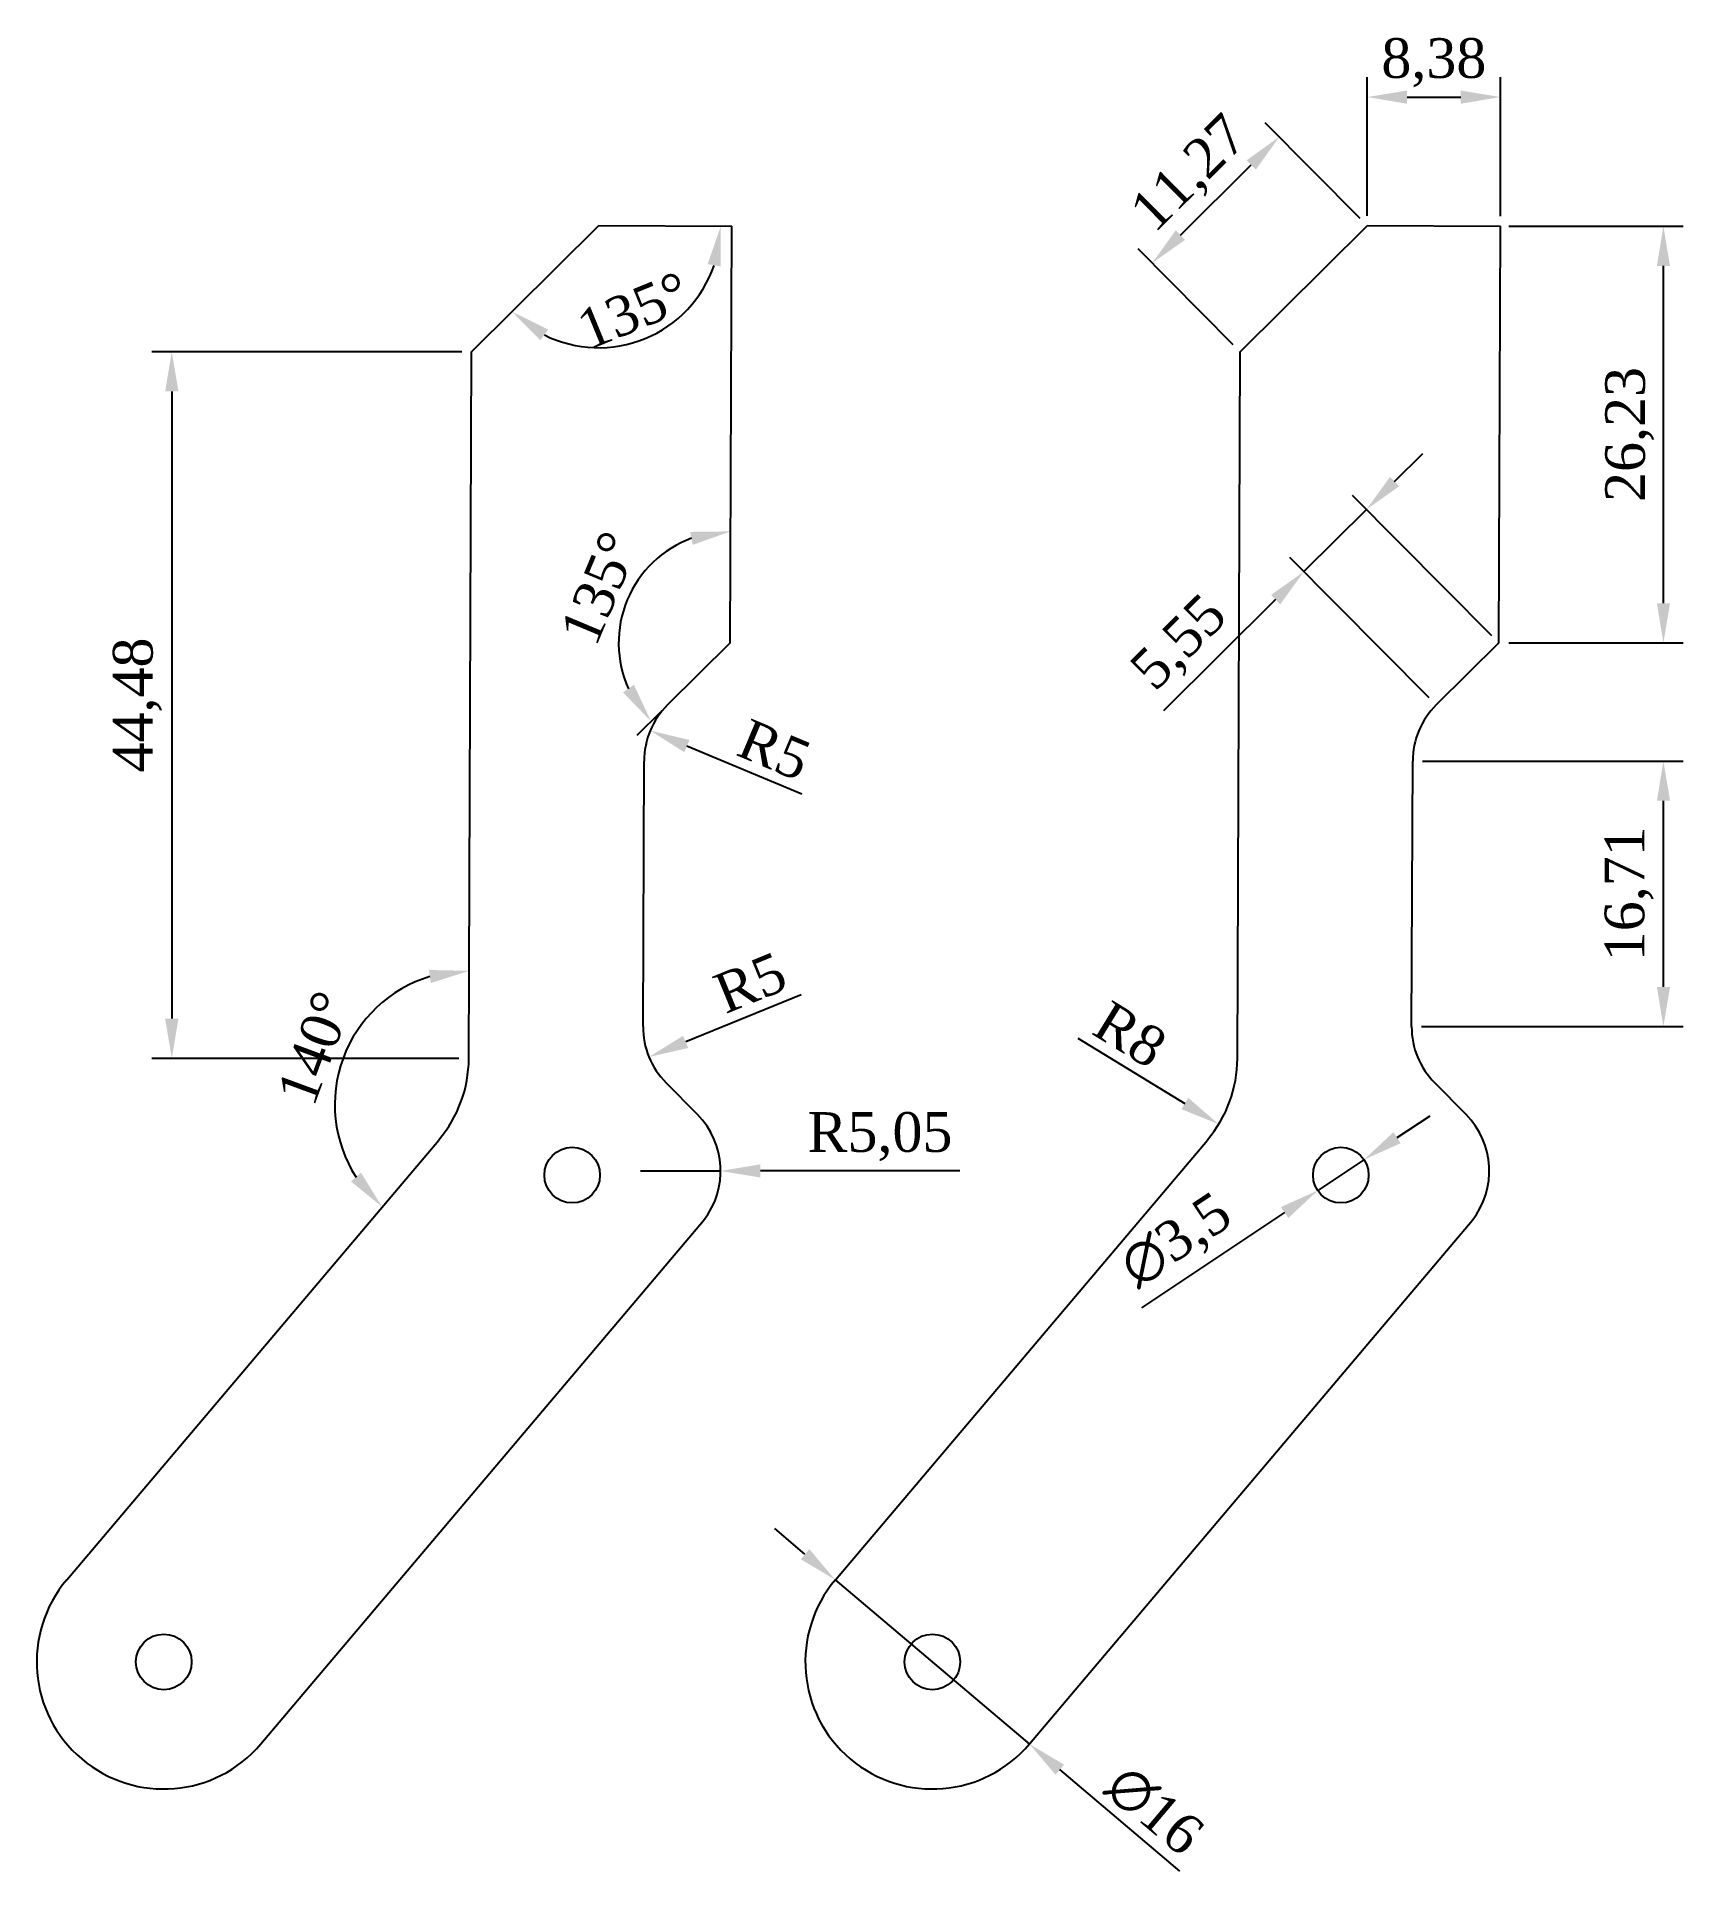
# Model space of a CAD drawing. Header units: millimetres. Extents: x 2198 to 2302, y 1075 to 1190.
import ezdxf

# ---------------------------------------------------------------- set-up
doc = ezdxf.new("R2010")
doc.units = ezdxf.units.MM
doc.layers.add('Capa3', color=7, linetype='Continuous')
doc.styles.get("Standard").update_dxf_attribs({"font": 'CENTURY.TTF'})
doc.dimstyles.new('ISO-25', dxfattribs={"dimtxt": 2.5, "dimasz": 2.5, "dimexe": 1.25, "dimexo": 0.625, "dimtad": 1, "dimtxsty": 'Standard', "dimcen": 2.5, "dimadec": 0, "dimazin": 0, "dimtfac": 1, "dimtmove": 0, "dimatfit": 3, "dimfxl": 1, "dimarcsym": 0})

# ---------------------------------------------------------------- blocks, each defined once
blk = doc.blocks.new('*D1')
at = {"color": 0, "lineweight": -2}
for p, q in [((2290.88, 1178.37), (2301.87, 1178.37)), ((2300.62, 1154.64), (2300.62, 1175.87)), ((2290.88, 1152.14), (2301.87, 1152.14))]:
    blk.add_line(p, q, dxfattribs=at)
at = {"color": 0}
for points in [[(2300.21, 1175.87), (2301.04, 1175.87), (2300.62, 1178.37)], [(2300.21, 1154.64), (2301.04, 1154.64), (2300.62, 1152.14)]]:
    blk.add_solid(points, dxfattribs=at)
at = {"layer": 'Defpoints', "color": 0}
for p in [(2290.26, 1178.37), (2300.62, 1178.37), (2290.26, 1152.14)]:
    blk.add_point(p, dxfattribs=at)
at = {"color": 0, "insert": (2298.5, 1165.26), "char_height": 2.5, "attachment_point": 5, "rotation": 90}
blk.add_mtext('26,23', dxfattribs=at)
blk = doc.blocks.new('*D2')
at = {"color": 0, "lineweight": -2}
for p, q in [((2285.46, 1144.7), (2301.87, 1144.7)), ((2300.62, 1130.49), (2300.62, 1142.2)), ((2285.4, 1127.99), (2301.87, 1127.99))]:
    blk.add_line(p, q, dxfattribs=at)
at = {"color": 0}
for points in [[(2300.21, 1142.2), (2301.04, 1142.2), (2300.62, 1144.7)], [(2300.21, 1130.49), (2301.04, 1130.49), (2300.62, 1127.99)]]:
    blk.add_solid(points, dxfattribs=at)
at = {"layer": 'Defpoints', "color": 0}
for p in [(2284.84, 1144.7), (2300.62, 1144.7), (2284.77, 1127.99)]:
    blk.add_point(p, dxfattribs=at)
at = {"color": 0, "insert": (2298.46, 1136.35), "char_height": 2.5, "attachment_point": 5, "rotation": 90}
blk.add_mtext('16,71', dxfattribs=at)
blk = doc.blocks.new('*D3')
at = {"color": 0, "lineweight": -2}
for p, q in [((2283.7, 1162.3), (2285.48, 1164.06)), ((2289.82, 1152.58), (2281.05, 1161.42)), ((2281.93, 1160.54), (2277.99, 1156.63)), ((2285.88, 1148.68), (2277.11, 1157.52)), ((2276.21, 1154.87), (2269.15, 1147.86))]:
    blk.add_line(p, q, dxfattribs=at)
at = {"color": 0}
for points in [[(2283.41, 1162.59), (2283.99, 1162), (2281.93, 1160.54)], [(2275.92, 1155.16), (2276.5, 1154.57), (2277.99, 1156.63)]]:
    blk.add_solid(points, dxfattribs=at)
at = {"layer": 'Defpoints', "color": 0}
for p in [(2277.99, 1156.63), (2290.26, 1152.14), (2286.32, 1148.23)]:
    blk.add_point(p, dxfattribs=at)
at = {"color": 0, "insert": (2270.27, 1152.02), "char_height": 2.5, "attachment_point": 5, "rotation": 44.7723}
blk.add_mtext('5,55', dxfattribs=at)
blk = doc.blocks.new('*D4')
at = {"color": 0, "lineweight": -2}
blk.add_line((2237.49, 1147.79), (2236, 1146.32), dxfattribs=at)
blk.add_arc((2241.87, 1152.14), 7.02, 110.2958, 204.2488, dxfattribs=at)
at = {"color": 0}
for points in [[(2239.36, 1159.13), (2239.51, 1158.31), (2241.9, 1159.16)], [(2235.81, 1149.5), (2235.13, 1149.02), (2236.89, 1147.2)]]:
    blk.add_solid(points, dxfattribs=at)
at = {"layer": 'Defpoints', "color": 0}
for p in [(2241.97, 1178.37), (2236.93, 1157.12), (2241.87, 1152.14), (2241.87, 1152.14), (2237.93, 1148.23)]:
    blk.add_point(p, dxfattribs=at)
at = {"color": 0, "insert": (2233.65, 1155.59), "char_height": 2.5, "attachment_point": 5, "rotation": 67.2723}
blk.add_mtext('135°', dxfattribs=at)
blk = doc.blocks.new('*D6')
at = {"color": 0, "lineweight": -2}
blk.add_arc((2233.6, 1178.4), 7.68, 243.4998, 341.0448, dxfattribs=at)
at = {"color": 0}
for points in [[(2240.45, 1175.98), (2241.27, 1175.84), (2241.28, 1178.37)], [(2229.92, 1171.19), (2230.41, 1171.87), (2228.14, 1172.99)]]:
    blk.add_solid(points, dxfattribs=at)
at = {"layer": 'Defpoints', "color": 0}
for p in [(2233.6, 1178.4), (2233.6, 1178.4), (2241.97, 1178.37), (2225.6, 1170.47), (2233.57, 1170.72)]:
    blk.add_point(p, dxfattribs=at)
at = {"color": 0, "insert": (2235.79, 1173.05), "char_height": 2.5, "attachment_point": 5, "rotation": 22.2723}
blk.add_mtext('135°', dxfattribs=at)
blk = doc.blocks.new('*D7')
at = {"color": 0, "lineweight": -2}
blk.add_arc((2225.41, 1123.07), 8.43, 106.8325, 212.7121, dxfattribs=at)
at = {"color": 0}
for points in [[(2222.91, 1131.55), (2223.03, 1130.73), (2225.44, 1131.5)], [(2218.63, 1118.79), (2218, 1118.24), (2219.96, 1116.64)]]:
    blk.add_solid(points, dxfattribs=at)
at = {"layer": 'Defpoints', "color": 0}
for p in [(2225.6, 1170.47), (2219.3, 1128.88), (2225.42, 1125.99), (2223.53, 1120.85), (2200.11, 1093.16)]:
    blk.add_point(p, dxfattribs=at)
at = {"color": 0, "insert": (2215.72, 1126.64), "char_height": 2.5, "attachment_point": 5, "rotation": 69.7723}
blk.add_mtext('140°', dxfattribs=at)
blk = doc.blocks.new('*D8')
at = {"color": 0, "lineweight": -2}
for p, q in [((2224.97, 1170.47), (2205.47, 1170.47)), ((2206.72, 1167.97), (2206.72, 1128.49)), ((2224.79, 1125.99), (2205.47, 1125.99))]:
    blk.add_line(p, q, dxfattribs=at)
at = {"color": 0}
for points in [[(2206.3, 1167.97), (2207.14, 1167.97), (2206.72, 1170.47)], [(2206.3, 1128.49), (2207.14, 1128.49), (2206.72, 1125.99)]]:
    blk.add_solid(points, dxfattribs=at)
at = {"layer": 'Defpoints', "color": 0}
for p in [(2225.6, 1170.47), (2206.72, 1125.99), (2225.42, 1125.99)]:
    blk.add_point(p, dxfattribs=at)
at = {"color": 0, "insert": (2204.56, 1148.23), "char_height": 2.5, "attachment_point": 5, "rotation": 90}
blk.add_mtext('44,48', dxfattribs=at)
blk = doc.blocks.new('*D9')
at = {"color": 0, "lineweight": -2}
for p, q in [((2281.54, 1178.85), (2275.56, 1184.88)), ((2270.22, 1177.81), (2274.67, 1182.23)), ((2273.54, 1170.91), (2267.56, 1176.94))]:
    blk.add_line(p, q, dxfattribs=at)
at = {"color": 0}
for points in [[(2274.38, 1182.52), (2274.96, 1181.93), (2276.44, 1183.99)], [(2269.92, 1178.11), (2270.51, 1177.51), (2268.44, 1176.05)]]:
    blk.add_solid(points, dxfattribs=at)
at = {"layer": 'Defpoints', "color": 0}
for p in [(2276.44, 1183.99), (2281.98, 1178.4), (2273.98, 1170.47)]:
    blk.add_point(p, dxfattribs=at)
at = {"color": 0, "insert": (2270.92, 1181.55), "char_height": 2.5, "attachment_point": 5, "rotation": 44.7723}
blk.add_mtext('11,27', dxfattribs=at)
blk = doc.blocks.new('*D10')
at = {"color": 0, "lineweight": -2}
for p, q in [((2281.98, 1179.03), (2281.98, 1187.75)), ((2290.36, 1179), (2290.36, 1187.75)), ((2284.48, 1186.5), (2287.86, 1186.5))]:
    blk.add_line(p, q, dxfattribs=at)
at = {"color": 0}
for points in [[(2284.48, 1186.91), (2284.48, 1186.08), (2281.98, 1186.5)], [(2287.86, 1186.91), (2287.86, 1186.08), (2290.36, 1186.5)]]:
    blk.add_solid(points, dxfattribs=at)
at = {"layer": 'Defpoints', "color": 0}
for p in [(2290.36, 1186.5), (2281.98, 1178.4), (2290.36, 1178.37)]:
    blk.add_point(p, dxfattribs=at)
at = {"color": 0, "insert": (2286.17, 1188.66), "char_height": 2.5, "attachment_point": 5}
blk.add_mtext('8,38', dxfattribs=at)
blk = doc.blocks.new('*D11')
at = {"color": 0, "lineweight": -2}
blk.add_line((2246.38, 1142.62), (2239.14, 1145.65), dxfattribs=at)
at = {"color": 0}
blk.add_solid([(2239.31, 1146.03), (2238.98, 1145.26), (2236.84, 1146.62)], dxfattribs=at)
at = {"layer": 'Defpoints', "color": 0}
for p in [(2236.84, 1146.62), (2241.45, 1144.68)]:
    blk.add_point(p, dxfattribs=at)
at = {"color": 0, "insert": (2244.65, 1145.4), "char_height": 2.5, "attachment_point": 5, "rotation": 337.2723}
blk.add_mtext('R5', dxfattribs=at)
blk = doc.blocks.new('*D12')
at = {"color": 0, "lineweight": -2}
blk.add_line((2246.33, 1129.99), (2239.07, 1127.02), dxfattribs=at)
at = {"color": 0}
blk.add_solid([(2238.91, 1127.41), (2239.23, 1126.64), (2236.76, 1126.08)], dxfattribs=at)
at = {"layer": 'Defpoints', "color": 0}
for p in [(2241.38, 1127.97), (2236.76, 1126.08)]:
    blk.add_point(p, dxfattribs=at)
at = {"color": 0, "insert": (2243.14, 1130.74), "char_height": 2.5, "attachment_point": 5, "rotation": 22.2723}
blk.add_mtext('R5', dxfattribs=at)
blk = doc.blocks.new('*D13')
at = {"color": 0, "lineweight": -2}
for p, q in [((2283.85, 1121), (2285.93, 1122.38)), ((2281.77, 1119.61), (2278.86, 1117.67)), ((2267.78, 1110.29), (2276.78, 1116.28))]:
    blk.add_line(p, q, dxfattribs=at)
at = {"color": 0}
for points in [[(2283.62, 1121.34), (2284.08, 1120.65), (2281.77, 1119.61)], [(2276.54, 1116.63), (2277.01, 1115.94), (2278.86, 1117.67)]]:
    blk.add_solid(points, dxfattribs=at)
at = {"layer": 'Defpoints', "color": 0}
for p in [(2281.77, 1119.61), (2278.86, 1117.67)]:
    blk.add_point(p, dxfattribs=at)
at = {"color": 0, "insert": (2270.04, 1114.39), "char_height": 2.5, "attachment_point": 5, "rotation": 33.6706}
blk.add_mtext('∅3,5', dxfattribs=at)
blk = doc.blocks.new('*D14')
at = {"color": 0, "lineweight": -2}
for p, q in [((2246.58, 1094.78), (2244.68, 1096.39)), ((2248.49, 1093.16), (2260.71, 1082.83)), ((2270.18, 1074.82), (2262.62, 1081.22))]:
    blk.add_line(p, q, dxfattribs=at)
at = {"color": 0}
for points in [[(2246.85, 1095.1), (2246.32, 1094.46), (2248.49, 1093.16)], [(2262.89, 1081.53), (2262.35, 1080.9), (2260.71, 1082.83)]]:
    blk.add_solid(points, dxfattribs=at)
at = {"layer": 'Defpoints', "color": 0}
for p in [(2248.49, 1093.16), (2260.71, 1082.83)]:
    blk.add_point(p, dxfattribs=at)
at = {"color": 0, "insert": (2268.59, 1078.66), "char_height": 2.5, "attachment_point": 5, "rotation": 319.7723}
blk.add_mtext('∅16', dxfattribs=at)
blk = doc.blocks.new('*D15')
at = {"color": 0, "lineweight": -2}
for p, q in [((2236.22, 1118.9), (2241.27, 1118.9)), ((2256.33, 1118.9), (2243.77, 1118.9))]:
    blk.add_line(p, q, dxfattribs=at)
at = {"color": 0}
blk.add_solid([(2243.77, 1119.32), (2243.77, 1118.49), (2241.27, 1118.9)], dxfattribs=at)
at = {"layer": 'Defpoints', "color": 0}
for p in [(2236.22, 1118.9), (2241.27, 1118.9)]:
    blk.add_point(p, dxfattribs=at)
at = {"color": 0, "insert": (2251.3, 1121.06), "char_height": 2.5, "attachment_point": 5}
blk.add_mtext('R5,05', dxfattribs=at)
blk = doc.blocks.new('*D16')
at = {"color": 0, "lineweight": -2}
blk.add_line((2263.76, 1127.26), (2270.5, 1123.15), dxfattribs=at)
at = {"color": 0}
blk.add_solid([(2270.71, 1123.5), (2270.28, 1122.79), (2272.63, 1121.84)], dxfattribs=at)
at = {"layer": 'Defpoints', "color": 0}
for p in [(2265.8, 1126.02), (2272.63, 1121.84)]:
    blk.add_point(p, dxfattribs=at)
at = {"color": 0, "insert": (2267.05, 1127.48), "char_height": 2.5, "attachment_point": 5, "rotation": 328.5658}
blk.add_mtext('R8', dxfattribs=at)

msp = doc.modelspace()

# ---------------------------------------------------------------- linework, layer by layer
at = {"layer": 'Capa3'}
for p, q in [((2225.595, 1170.467), (2233.596, 1178.405)), ((2233.596, 1178.405), (2233.596, 1178.405)), ((2233.596, 1178.405), (2241.973, 1178.371)), ((2241.869, 1152.141), (2241.973, 1178.371)), ((2273.982, 1170.467), (2281.983, 1178.405)), ((2281.983, 1178.405), (2281.983, 1178.405)), ((2281.983, 1178.405), (2290.36, 1178.371)), ((2290.255, 1152.141), (2290.36, 1178.371)), ((2225.418, 1125.985), (2225.595, 1170.467)), ((2273.805, 1125.985), (2273.982, 1170.467)), ((2241.869, 1152.141), (2237.929, 1148.233)), ((2290.255, 1152.141), (2286.316, 1148.233)), ((2236.384, 1127.99), (2236.451, 1144.703)), ((2284.771, 1127.99), (2284.837, 1144.703)), ((2239.821, 1122.448), (2237.835, 1124.449)), ((2288.207, 1122.448), (2286.221, 1124.449)), ((2200.107, 1093.165), (2223.526, 1120.85)), ((2248.493, 1093.165), (2271.913, 1120.85)), ((2212.322, 1082.831), (2240.196, 1115.783)), ((2260.709, 1082.831), (2288.583, 1115.783))]:
    msp.add_line(p, q, dxfattribs=at)
for centre in [(2231.926, 1118.64), (2280.313, 1118.64), (2206.215, 1087.998), (2254.601, 1087.998)]:
    msp.add_circle(centre, 1.75, dxfattribs=at)
for centre, radius, start, end in [((2241.451, 1144.683), 5, 134.77229, 179.77229), ((2289.837, 1144.683), 5, 134.77229, 179.77229), ((2241.384, 1127.971), 5, 179.77229, 224.77229), ((2289.771, 1127.971), 5, 179.77229, 224.77229), ((2217.418, 1126.017), 8, 319.77229, 359.77229), ((2265.805, 1126.017), 8, 319.77229, 359.77229), ((2236.22, 1118.902), 5.053, 321.89385, 44.55956), ((2284.606, 1118.902), 5.053, 321.89385, 44.55956), ((2206.215, 1087.998), 8, 139.77229, 319.77229), ((2254.601, 1087.998), 8, 139.77229, 319.77229)]:
    msp.add_arc(centre, radius, start, end, dxfattribs=at)

# ---------------------------------------------------------------- dimensions: what is measured, and where the dimension line sits
dim = msp.add_linear_dim(base=(2290.36, 1186.495), p1=(2281.983, 1178.405), p2=(2290.36, 1178.371), dimstyle='ISO-25')
dim.commit()
dim.dimension.update_dxf_attribs({"geometry": '*D10', "text_midpoint": (2286.171, 1188.658)})
for p1, p2, distance, picture, middle in [((2273.982, 1170.467), (2281.983, 1178.405), 7.864, '*D9', (2270.92, 1181.554)), ((2290.255, 1152.141), (2286.316, 1148.233), -11.827, '*D3', (2270.267, 1152.019))]:
    dim = msp.add_aligned_dim(p1=p1, p2=p2, distance=distance, dimstyle='ISO-25')
    dim.commit()
    dim.dimension.update_dxf_attribs({"geometry": picture, "text_midpoint": middle})
for base, line1, line2, picture, middle in [((2233.566, 1170.722), ((2233.596, 1178.405), (2241.973, 1178.371)), ((2225.595, 1170.467), (2233.596, 1178.405)), '*D6', (2235.789, 1173.052)), ((2236.927, 1157.122), ((2241.869, 1152.141), (2237.929, 1148.233)), ((2241.869, 1152.141), (2241.973, 1178.371)), '*D4', (2233.646, 1155.585)), ((2219.3, 1128.881), ((2200.107, 1093.165), (2223.526, 1120.85)), ((2225.418, 1125.985), (2225.595, 1170.467)), '*D7', (2215.718, 1126.644))]:
    dim = msp.add_angular_dim_2l(base=base, line1=line1, line2=line2, dimstyle='ISO-25')
    dim.commit()
    dim.dimension.update_dxf_attribs({"geometry": picture, "text_midpoint": middle})
for base, p1, p2, picture, middle in [((2300.624, 1178.372), (2290.255, 1152.141), (2290.255, 1178.372), '*D1', (2298.496, 1165.256)), ((2206.72, 1125.985), (2225.595, 1170.467), (2225.418, 1125.985), '*D8', (2204.557, 1148.226)), ((2300.624, 1144.703), (2284.771, 1127.99), (2284.837, 1144.703), '*D2', (2298.461, 1136.347))]:
    dim = msp.add_linear_dim(base=base, p1=p1, p2=p2, angle=90, dimstyle='ISO-25')
    dim.commit()
    dim.dimension.update_dxf_attribs({"geometry": picture, "text_midpoint": middle})
for center, mpoint, picture, middle in [((2241.451, 1144.683), (2236.839, 1146.615), '*D11', (2243.913, 1143.652)), ((2241.384, 1127.971), (2236.757, 1126.076), '*D12', (2243.855, 1128.982)), ((2265.805, 1126.017), (2272.631, 1121.845), '*D16', (2266.064, 1125.859))]:
    dim = msp.add_radius_dim(center=center, mpoint=mpoint, dimstyle='ISO-25')
    dim.commit()
    dim.dimension.update_dxf_attribs({"geometry": picture, "text_midpoint": middle, "dimtype": 164})
dim = msp.add_radius_dim(center=(2236.22, 1118.902), mpoint=(2241.273, 1118.902), dimstyle='ISO-25')
dim.commit()
dim.dimension.update_dxf_attribs({"geometry": '*D15', "text_midpoint": (2251.3, 1121.065)})
for p1, p2, picture, middle in [((2281.769, 1119.61), (2278.856, 1117.669), '*D13', (2270.039, 1114.395)), ((2248.493, 1093.165), (2260.709, 1082.831), '*D14', (2268.585, 1078.665))]:
    dim = msp.add_diameter_dim_2p(p1=p1, p2=p2, dimstyle='ISO-25')
    dim.commit()
    dim.dimension.update_dxf_attribs({"geometry": picture, "text_midpoint": middle})

doc.saveas('drawing.dxf')
